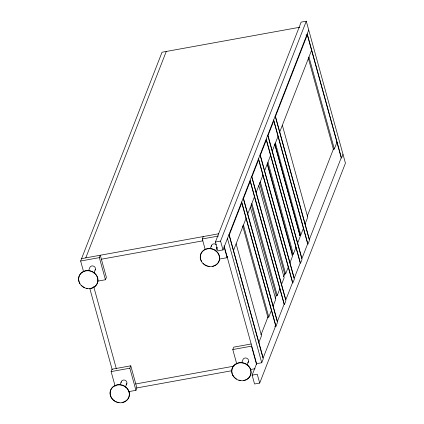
<?xml version="1.0" encoding="UTF-8"?>
<svg xmlns="http://www.w3.org/2000/svg" width="424" height="424" viewBox="0 0 424 424"><rect width="100%" height="100%" fill="white"/><g stroke="black" fill="none" stroke-linecap="round" stroke-linejoin="round"><path stroke-width="0.64" d="M83.597 271.763L80.64 261.02L162.042 52.226L299.816 27.247M85.781 257.866L166.256 51.463M88.579 270.772L89.74 267.788A2.936 2.666 21.3 0 1 92.506 265.917A2.936 2.666 21.3 0 1 95.347 268.042L95.458 268.742A2.936 2.666 21.3 0 1 95.093 270.077M105.454 279.745L99.354 257.628L100.287 255.237L106.382 277.354L105.454 279.745L97.706 281.149M93.98 273.014L95.373 269.436M115.137 386.132L111.13 371.599L112.063 369.209L130.778 365.811L136.878 387.928L135.945 390.319L128.843 391.606M120.05 384.881L121.211 381.902M135.945 390.319L129.845 368.202L130.778 365.811M125.446 387.128L126.84 383.55M122.138 402.662L122.213 402.477A9.784 8.883 21.3 0 0 128.18 389.704A9.784 8.883 21.3 0 0 112.98 386.821A9.784 8.883 21.3 0 0 114.883 401.088M205.258 249.709L202.296 238.966L203.228 236.576M210.24 248.713L211.401 245.734M308.725 30.046L222.998 249.932L217.846 250.865L215.408 242.019L301.141 22.133L306.287 21.2L345.438 163.176L259.705 383.063L254.559 383.996L252.121 375.15L256.684 363.447M215.636 250.96L217.03 247.383A2.936 2.666 21.3 0 1 216.754 248.019M222.998 249.932L220.554 241.086L306.287 21.2M307.305 34.821L275.473 116.468L309.382 239.422L341.214 157.781L307.305 34.821L306.017 35.054M219.367 259.091L227.11 257.686L227.577 256.493M233.523 250.494L246.047 218.371M247.759 213.972L254.469 196.763M256.186 192.369L262.896 175.16M264.608 170.761L270.57 155.465M272.288 151.066L278.027 136.343M279.745 131.944L311.576 50.302M236.793 364.073L232.787 349.54L233.719 347.15L251.146 343.991M241.707 362.827L242.867 359.849A2.936 2.666 21.3 0 1 245.634 357.973A2.936 2.666 21.3 0 1 248.475 360.098L248.586 360.803A2.936 2.666 21.3 0 1 247.77 362.674M247.102 365.075L248.501 361.497M261.036 334.759L267.873 317.231L242.676 225.865M275.229 298.353L276.294 295.623L251.273 204.893M283.656 276.75L284.721 274.015L259.525 182.654M292.025 255.28L292.396 254.326L267.38 163.595M307.262 216.192L333.397 149.158L308.206 57.797M243.8 380.609L243.869 380.423A9.784 8.883 21.3 0 0 250.791 369.882A9.784 8.883 21.3 0 0 238.993 362.732A9.784 8.883 21.3 0 0 232.071 373.274M258.894 342.491L261.502 335.797L236.131 243.8M267.523 317.295L268.805 317.062L271.418 310.368M273.13 305.969L275.738 299.28L250.372 207.283M275.945 295.687L277.232 295.454L279.84 288.76M281.557 284.366L284.165 277.672L258.794 185.675M284.366 274.079L285.654 273.846L288.262 267.157M289.979 262.758L292.587 256.064L267.221 164.067M292.046 254.389L293.334 254.156L295.941 247.462M297.659 243.063L300.266 236.369L274.895 144.372M299.503 235.267L300.786 235.034L303.399 228.34M305.11 223.941L307.723 217.252L282.352 125.255M333.047 149.222L334.335 148.988L336.942 142.3M224.079 245.766L256.594 363.681L261.74 362.748L263.23 358.921L228.96 234.636M274.694 326.459L275.982 326.226L277.471 322.399L243.196 198.114M343 154.331L341.506 158.157L307.236 33.872M81.567 258.629L218.72 233.767M80.64 261.02L99.354 257.628M202.296 238.966L218.429 236.041M101.209 259.25L202.847 240.827M215.408 242.019L220.554 241.086M111.13 371.599L129.845 368.202M232.787 349.54L251.506 346.148L256.557 364.47M135.606 383.98L233.984 366.145M136.703 387.96L231.822 370.714M250.505 369.548L255.02 368.732M252.121 375.15L257.267 374.217L259.705 383.063M308.964 56.991L334.335 148.988M275.176 116.086L309.451 240.376L307.962 244.198L273.687 119.913M275.42 143.036L300.786 235.034M274.657 143.842L299.853 235.203M267.724 135.208L301.999 259.493L300.505 263.32L266.235 139.035M267.963 162.154L293.334 254.156M260.045 154.903L294.32 279.188L292.825 283.015L258.555 158.73M260.283 181.848L285.654 273.846M251.623 176.511L285.893 300.796L284.403 304.618L250.128 180.333M251.861 203.456L277.232 295.454M241.707 201.941L275.982 326.226M243.44 225.065L268.805 317.062M227.465 238.458L261.74 362.748M224.148 246.948L227.11 257.686M93.699 286.576L116.388 368.869M89.835 288.617L112.18 369.633M78.636 278.87A9.784 8.883 21.3 0 1 87.53 270.512A9.784 8.883 21.3 0 1 97.838 278.6A9.784 8.883 21.3 0 1 90.747 288.362M87.609 288.442A9.784 8.883 21.3 0 1 86.353 288.203M84.546 287.567A9.784 8.883 21.3 0 1 81.419 285.41M79.898 283.449A9.784 8.883 21.3 0 1 78.652 279.453M126.114 384.727A2.936 2.666 21.3 0 0 126.924 382.856L126.813 382.156A2.936 2.666 21.3 0 0 123.596 380.031A2.936 2.666 21.3 0 0 121.126 382.596M119.075 402.556A9.784 8.883 21.3 0 1 117.204 402.143M116.605 401.931A9.784 8.883 21.3 0 1 115.434 401.401M240.737 380.498A9.784 8.883 21.3 0 1 238.866 380.084M236.539 379.029A9.784 8.883 21.3 0 1 232.251 373.846M211.316 246.429A2.936 2.666 21.3 0 1 213.06 244.017A2.936 2.666 21.3 0 1 216.229 244.743M201.554 261.391A9.784 8.883 21.3 0 1 205.937 249.047A9.784 8.883 21.3 0 1 219.076 255.004A9.784 8.883 21.3 0 1 212.403 266.309M209.271 266.389A9.784 8.883 21.3 0 1 208.009 266.145M207.4 265.975A9.784 8.883 21.3 0 1 203.08 263.357M241.775 202.889L229.252 235.013L263.161 357.973L275.685 325.849L241.775 202.889M250.202 181.281L243.493 198.49L277.402 321.45L284.106 304.241L250.202 181.281M258.624 159.678L251.914 176.888L285.824 299.842L292.534 282.638L258.624 159.678M266.304 139.984L260.341 155.279L294.245 278.239L300.213 262.944L266.304 139.984M273.761 120.861L268.021 135.585L301.925 258.545L307.665 243.821L273.761 120.861M79.823 283.63A9.784 8.883 21.3 0 0 96.577 284.758A9.784 8.883 21.3 0 0 88.298 270.719A9.784 8.883 21.3 0 0 79.823 283.63M111.295 397.744A9.784 8.883 21.3 0 0 128.043 398.873A9.784 8.883 21.3 0 0 119.769 384.833A9.784 8.883 21.3 0 0 111.295 397.744M232.951 375.691A9.784 8.883 21.3 0 0 249.704 376.814A9.784 8.883 21.3 0 0 241.426 362.78A9.784 8.883 21.3 0 0 232.951 375.691M201.485 261.576A9.784 8.883 21.3 0 0 218.233 262.705A9.784 8.883 21.3 0 0 209.959 248.665A9.784 8.883 21.3 0 0 201.485 261.576"/></g></svg>
